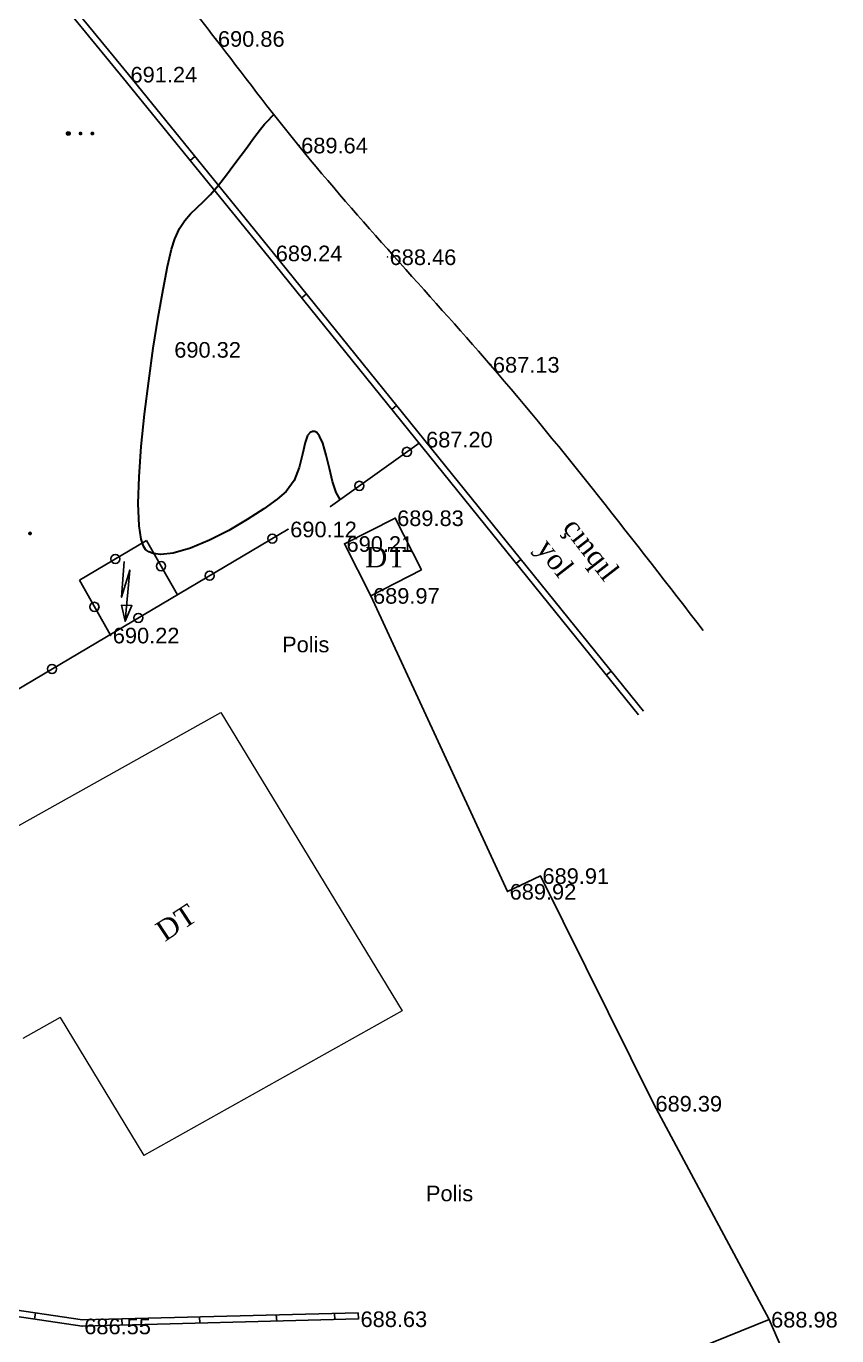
# Model space of a CAD drawing. Header units: feet. Extents: x 3381 to 682977, y 675186 to 4375217.
# Drawn here: x 682238.5 to 682290.5, y 4374907.4 to 4374991.4 of the extents above; entities that cross this region are included whole.
import ezdxf

# ---------------------------------------------------------------- set-up
doc = ezdxf.new("R2010")
doc.units = ezdxf.units.FT
doc.header["$MEASUREMENT"] = 0
doc.header["$PDMODE"] = 34
doc.header["$PDSIZE"] = 0.01
doc.linetypes.add('ACAD_ISO03W100', pattern=[30, 12, -18])
doc.layers.get('0').update_dxf_attribs({"linetype": 'CONTINUOUS'})
for name, color, linetype in [('0_Point_Height', 2, 'CONTINUOUS'), ('0_Point_Point', 7, 'CONTINUOUS'), ('col bitkisi', 7, 'CONTINUOUS'), ('Yazilar', 7, 'CONTINUOUS')]:
    doc.layers.add(name, color=color, linetype=linetype)
for name, color, linetype, lineweight in [('ANA HORIZONTAL', 24, 'CONTINUOUS', 30), ('das tikili', 5, 'CONTINUOUS', 0), ('kontur', 5, 'CONTINUOUS', 0)]:
    doc.layers.add(name, color=color, linetype=linetype, lineweight=lineweight)
doc.styles.get("Standard").update_dxf_attribs({"font": 'arial.ttf', "height": 2})

msp = doc.modelspace()

# ---------------------------------------------------------------- hatches: boundary and pattern name
at = {"layer": 'col bitkisi', "ltscale": 1.5}
h = msp.add_hatch(color=256, dxfattribs=at)
edge = h.paths.add_edge_path()
edge.add_arc((682241.209, 4374984.472), 0.125, 0, 360)
h = msp.add_hatch(color=256, dxfattribs=at)
edge = h.paths.add_edge_path()
edge.add_arc((682241.991, 4374984.472), 0.125, 0, 360)
h = msp.add_hatch(color=256, dxfattribs=at)
edge = h.paths.add_edge_path()
edge.add_arc((682242.75, 4374984.472), 0.125, 0, 360)
h = msp.add_hatch(color=256, dxfattribs=at)
edge = h.paths.add_edge_path()
edge.add_arc((682238.753, 4374958.836), 0.125, 0, 360)

# ---------------------------------------------------------------- linework, layer by layer
at = {"linetype": 'Continuous'}
for p, q in [((682249.328, 4374983.005, -716.5), (682249.023, 4374982.746, -716.5)), ((682256.48, 4374974.188, -716.5), (682256.175, 4374973.929, -716.5)), ((682262.249, 4374967.045, -716.5), (682261.944, 4374966.786, -716.5)), ((682258.015, 4374960.566, -26.178), (682263.693, 4374964.62, -466.241)), ((682258.912, 4374958.17, -26.291), (682262.155, 4374959.824, -26.67)), ((682262.155, 4374959.824, -26.67), (682263.852, 4374956.499, -26.908)), ((682255.299, 4374959.104, -26.379), (682231.149, 4374944.812, -26.392)), ((682246.22, 4374958.379, -26.383), (682241.916, 4374955.832, -26.385)), ((682248.198, 4374954.901, -48.278), (682246.22, 4374958.379, -652.305)), ((682258.912, 4374958.17, -26.291), (682260.609, 4374954.845, -26.529)), ((682260.609, 4374954.845, -26.529), (682263.852, 4374956.499, -26.908)), ((682270.231, 4374957.162, -716.5), (682269.926, 4374956.902, -716.5)), ((682243.894, 4374952.354, -35.283), (682241.916, 4374955.832, -639.309)), ((682260.609, 4374954.845, -26.529), (682269.368, 4374935.876, -26.577)), ((682276.004, 4374950.013, -716.5), (682275.699, 4374949.754, -716.5)), ((682269.368, 4374935.876, -26.577), (682271.472, 4374936.883, -26.591)), ((682271.472, 4374936.883, -26.591), (682278.717, 4374922.288, -27.108)), ((682278.717, 4374922.288, -27.108), (682286.133, 4374908.445, -27.516)), ((682220.826, 4374911.194, -33.465), (682242.095, 4374908.013, -29.954)), ((682220.885, 4374911.589, -33.465), (682242.119, 4374908.413, -29.96)), ((682239.094, 4374908.866, -716.5), (682239.047, 4374908.468, -716.5)), ((682242.119, 4374908.413, -29.95), (682259.798, 4374908.876, -27.867)), ((682249.615, 4374908.61, -716.5), (682249.645, 4374908.21, -716.5)), ((682254.54, 4374908.739, -716.5), (682254.576, 4374908.34, -716.5)), ((682258.268, 4374908.836, -716.5), (682258.296, 4374908.437, -716.5)), ((682259.798, 4374908.876, -27.867), (682259.809, 4374908.477, -27.867)), ((682242.095, 4374908.013, -29.954), (682259.809, 4374908.477, -27.867)), ((682244.636, 4374908.479, -716.5), (682244.662, 4374908.08, -716.5)), ((682274.094, 4374903.581, -26.906), (682286.133, 4374908.445, -27.516)), ((682288.804, 4374902.351, -29.506), (682286.133, 4374908.445, -27.516))]:
    msp.add_line(p, q, dxfattribs=at)
at = {"linetype": 'Continuous', "elevation": -29.304}
for points in [[(682277.762, 4374947.2), (682254.06, 4374976.548), (682244.75, 4374988.005), (682233.998, 4375001.098), (682230.373, 4375005.356)], [(682278.084, 4374947.438), (682254.371, 4374976.8), (682245.06, 4374988.258), (682234.306, 4375001.354), (682230.715, 4375005.647)]]:
    msp.add_lwpolyline(points, dxfattribs=at)
at = {"color": 1, "linetype": 'Continuous', "elevation": -716.5}
msp.add_lwpolyline([(682244.798, 4374957.033), (682244.623, 4374954.745), (682245.146, 4374956.486), (682244.847, 4374953.203), (682244.623, 4374954.247), (682245.284, 4374954.21), (682244.847, 4374953.203)], dxfattribs=at)
at = {"linetype": 'Continuous'}
for centre in [(682262.914, 4374964.064, -405.853), (682259.863, 4374961.885, -169.391), (682254.288, 4374958.506, -26.38), (682244.228, 4374957.2, -26.384), (682247.154, 4374956.737, -367.095), (682250.267, 4374956.126, -26.382), (682242.886, 4374954.128, -343.318), (682245.696, 4374953.421, -26.384), (682240.165, 4374950.147, -26.387)]:
    msp.add_circle(centre, 0.291, dxfattribs=at)
msp.add_open_spline([(682145.543, 4375147.328, -716.5), (682147.364, 4375143.857, -716.5), (682153.67, 4375131.839, -716.5), (682163.567, 4375113.858, -716.5), (682177.562, 4375094.593, -716.5), (682188.333, 4375074.395, -716.5), (682199.296, 4375056.51, -716.5), (682208.424, 4375039.107, -716.5), (682221.839, 4375020.585, -716.5), (682238.438, 4375006.296, -716.5), (682249.973, 4374991.46, -716.5), (682257.903, 4374980.977, -716.5), (682269.221, 4374969.058, -716.5), (682277.471, 4374958.366, -716.5), (682281.914, 4374952.607, -716.5)], degree=3, knots=[0, 0, 0, 0, 11.75951, 40.72321, 61.46233, 83.054979, 109.290717, 124.392744, 141.962718, 177.533008, 189.558821, 198.276488, 216.955448, 238.768866, 238.768866, 238.768866, 238.768866], dxfattribs=at)
at = {"layer": '0_Point_Point'}
for p in [(682250.667, 4374990.55, -25.638), (682245.06, 4374988.258, -25.256), (682256.003, 4374983.715, -26.864), (682254.371, 4374976.8, -27.264), (682261.675, 4374976.556, -28.037), (682268.297, 4374969.658, -29.372), (682264.01, 4374964.865, -29.304), (682258.015, 4374960.566, -26.178), (682262.155, 4374959.824, -26.67), (682255.299, 4374959.104, -26.379), (682258.912, 4374958.17, -26.291), (682260.609, 4374954.845, -26.529), (682243.924, 4374952.303, -26.282), (682271.472, 4374936.883, -26.591), (682269.368, 4374935.876, -26.577), (682278.717, 4374922.288, -27.108), (682242.095, 4374908.013, -29.954), (682259.809, 4374908.477, -27.867), (682286.133, 4374908.445, -27.516)]:
    msp.add_point(p, dxfattribs=at)
at = {"layer": 'ANA HORIZONTAL', "color": 16, "lineweight": 30, "elevation": -26.5}
msp.add_lwpolyline([(682258.634, 4374961.007), (682258.632, 4374961.008), (682258.378, 4374961.463), (682258.157, 4374962.168), (682257.953, 4374963.006), (682257.747, 4374963.863), (682257.52, 4374964.621), (682257.313, 4374965.079), (682257.135, 4374965.297), (682257.004, 4374965.368), (682256.934, 4374965.379), (682256.855, 4374965.373), (682256.717, 4374965.31), (682256.553, 4374965.105), (682256.388, 4374964.662), (682256.214, 4374963.919), (682256.003, 4374963.072), (682255.682, 4374962.235), (682255.172, 4374961.523), (682254.591, 4374961.03), (682253.737, 4374960.407), (682252.682, 4374959.719), (682251.499, 4374959.028), (682250.263, 4374958.398), (682249.046, 4374957.89), (682247.921, 4374957.57), (682247.138, 4374957.49), (682246.642, 4374957.555), (682246.364, 4374957.664), (682246.243, 4374957.741), (682246.166, 4374957.81), (682246.032, 4374958.012), (682245.875, 4374958.467), (682245.744, 4374959.325), (682245.69, 4374960.744), (682245.743, 4374962.466), (682245.884, 4374964.409), (682246.096, 4374966.488), (682246.36, 4374968.617), (682246.658, 4374970.713), (682246.973, 4374972.69), (682247.285, 4374974.464), (682247.577, 4374975.951), (682247.831, 4374977.066), (682248.029, 4374977.725), (682248.344, 4374978.382), (682248.682, 4374978.897), (682249.047, 4374979.32), (682249.441, 4374979.706), (682249.867, 4374980.106), (682250.328, 4374980.573), (682250.828, 4374981.159), (682251.34, 4374981.821), (682251.827, 4374982.466), (682252.28, 4374983.075), (682252.687, 4374983.627), (682253.038, 4374984.102), (682253.321, 4374984.481), (682253.526, 4374984.743), (682253.796, 4374985.062), (682254.039, 4374985.333), (682254.248, 4374985.558), (682254.419, 4374985.744)], dxfattribs=at)
at = {"layer": 'col bitkisi', "lineweight": 13, "ltscale": 1.5}
msp.add_circle((682241.209, 4374984.472, -716.5), 0.125, dxfattribs=at)
at = {"layer": 'das tikili', "color": 0, "lineweight": 20}
for p, q in [((682250.987, 4374947.357, -26.906), (682262.605, 4374928.224, -26.906)), ((682262.605, 4374928.224, -26.906), (682246.043, 4374918.966, -26.906)), ((682240.677, 4374927.803, -26.906), (682238.289, 4374926.467, -26.906)), ((682240.677, 4374927.803, -26.906), (682246.043, 4374918.966, -26.906))]:
    msp.add_line(p, q, dxfattribs=at)
at = {"layer": 'das tikili', "color": 0, "lineweight": 20, "elevation": -26.906}
msp.add_lwpolyline([(682234.425, 4374938.099), (682250.987, 4374947.357)], dxfattribs=at)

# ---------------------------------------------------------------- texts
at = {"layer": '0_Point_Height', "color": 0}
for s, p in [('690.86', (682250.803, 4374990.035, -25.638)), ('691.24', (682245.196, 4374987.743, -25.256)), ('689.64', (682256.139, 4374983.2, -26.864)), ('689.24', (682254.507, 4374976.285, -27.264)), ('688.46', (682261.811, 4374976.041, -28.037)), ('690.32', (682248.003, 4374970.103, -26.178)), ('687.13', (682268.433, 4374969.143, -29.372)), ('687.20', (682264.146, 4374964.35, -29.304)), ('689.83', (682262.291, 4374959.309, -26.67)), ('690.12', (682255.435, 4374958.589, -26.379)), ('690.21', (682259.048, 4374957.655, -26.291)), ('689.97', (682260.745, 4374954.33, -26.529)), ('690.22', (682244.06, 4374951.788, -26.282)), ('689.91', (682271.608, 4374936.368, -26.591)), ('689.92', (682269.504, 4374935.361, -26.577)), ('689.39', (682278.853, 4374921.773, -27.108)), ('686.55', (682242.231, 4374907.498, -29.954)), ('688.63', (682259.945, 4374907.962, -27.867)), ('688.98', (682286.269, 4374907.93, -27.516))]:
    msp.add_text(s, height=1, dxfattribs=at).set_placement(p)
at = {"layer": 'kontur', "color": 0, "linetype": 'ACAD_ISO03W100', "lineweight": 0, "ltscale": 0.35, "char_height": 1, "attachment_point": 1}
for insert in [(682254.917, 4374952.216, -716.5), (682264.139, 4374917.026, -716.5)]:
    msp.add_mtext_dynamic_manual_height_columns('Polis', width=10.61016, gutter_width=12.5, heights=[0], dxfattribs=dict(at, insert=insert))
at = {"layer": 'Yazilar', "char_height": 1.3, "width": 0.10588, "attachment_point": 1}
for s, insert, rotation in [('{\\fTimes New Roman|b0|i0|c238|p18;çınqıl yol}', (682273.875, 4374959.999, -716.5), 307.83473), ('{\\fTimes New Roman|b0|i0|c0|p18;DT}', (682260.245, 4374957.969, -716.5), 359.75118), ('{\\fTimes New Roman|b0|i0|c0|p18;DT}', (682246.671, 4374933.718, -26.906), 33.47316)]:
    msp.add_mtext(s, dxfattribs=dict(at, insert=insert, rotation=rotation))

doc.saveas('drawing.dxf')
